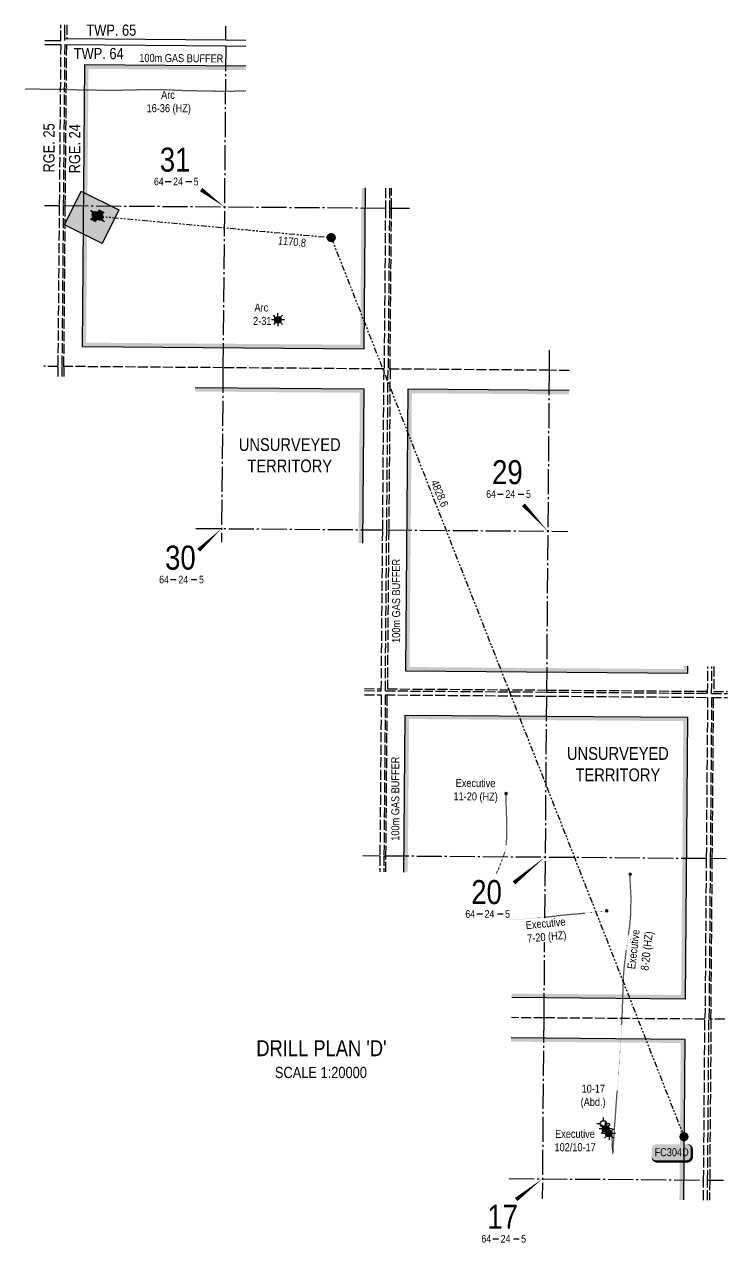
# Model space of a CAD drawing. Extents: x 451222 to 473419, y 6037124 to 6050105.
# Drawn here: x 469904 to 473419, y 6037414 to 6043505 of the extents above; entities that cross this region are included whole.
import ezdxf
from ezdxf.enums import TextEntityAlignment as Align

# ---------------------------------------------------------------- set-up
doc = ezdxf.new("R2010")
doc.units = 0
doc.header["$LTSCALE"] = 5
for name, pattern in [('foc-DOT', [1, 0.2, -0.8]), ('foc-DRILLPATH', [14.75, 6, -1.75, 1.75, -1.75, 1.75, -1.75]), ('foc-QUARTERLINE', [33, 25, -3, 2, -3]), ('foc-UNSURVEYED', [12.5, 10, -2.5])]:
    doc.linetypes.add(name, pattern=pattern)
for name, color, linetype in [('10', 1, 'Continuous'), ('9', 3, 'Continuous'), ('ABADATA-DRILL', 8, 'foc-DOT'), ('ABADATA-DRILL-T', 8, 'Continuous'), ('AS-TARGET-GAS', 182, 'Continuous'), ('AS-TARGET-GAS-H', 181, 'Continuous'), ('D-TXT', 6, 'Continuous'), ('DETAIL-HZ-Existing', 8, 'foc-DOT'), ('DETAIL-T', 7, 'Continuous'), ('F-WS-S', 190, 'Continuous'), ('L-BD', 7, 'Continuous'), ('L-MON', 1, 'Continuous'), ('L-QSEC', 8, 'foc-QUARTERLINE'), ('L-SEC', 7, 'Continuous'), ('L-SECLBL', 7, 'Continuous'), ('L-UNS-T', 3, 'Continuous'), ('L-USEC', 7, 'foc-UNSURVEYED'), ('P-PDRILLPATH', 12, 'foc-DRILLPATH'), ('P-PROPOSED', 10, 'Continuous'), ('P-PROPOSED-H', 21, 'Continuous')]:
    doc.layers.add(name, color=color, linetype=linetype)
doc.styles.add('80', font='ARIALN.TTF', dxfattribs={"height": 10})
doc.styles.add('80CG', font='ARIALN.TTF', dxfattribs={"height": 10})
doc.styles.add('80L', font='ARIALN.TTF', dxfattribs={"height": 10})
doc.styles.add('SIMPLEX', font='ARIALN.TTF')

# ---------------------------------------------------------------- blocks, each defined once
blk = doc.blocks.new('L-SECLBL')
at = {"layer": '9', "color": 7}
for p, q in [((-5.1, -27.8), (-12.3, -27.8)), ((20.7, -27.8), (13.5, -27.8))]:
    blk.add_line(p, q, dxfattribs=at)
at = {"layer": '10', "color": 2, "style": 'SIMPLEX'}
blk.add_attdef('SEC', text='', height=30, dxfattribs=at).set_placement((0, 0), align=Align.MIDDLE)
at = {"layer": '10', "color": 5, "style": '80L'}
blk.add_attdef('TWP', text='', height=9.5, dxfattribs=at).set_placement((-14.4, -27.4), align=Align.MIDDLE_RIGHT)
blk.add_attdef('RGE', text='', height=9.5, dxfattribs=at).set_placement((3.6, -27.4), align=Align.MIDDLE_CENTER)
blk.add_attdef('MER', text='', height=9.5, dxfattribs=at).set_placement((23.2, -27.4), align=Align.MIDDLE_LEFT)
blk = doc.blocks.new('WC')
at = {"layer": 'L-MON'}
h = blk.add_hatch(color=255, dxfattribs=at)
h.dxf.hatch_style = 1
edge = h.paths.add_edge_path()
edge.add_arc((0, 0), 0.9, 0, 360)
at = {"layer": 'L-MON', "color": 240, "flags": 128}
for points in [[(-0.62, 0.5), (-1.23, 1.12)], [(0.52, 0.61), (1.13, 1.21)], [(-1.18, -1.18), (-0.56, -0.57)], [(1.16, -1.18), (0.56, -0.57)]]:
    blk.add_lwpolyline(points, dxfattribs=at)
at = {"layer": 'L-MON', "color": 240}
for radius in [0.8, 0.373]:
    blk.add_circle((0, 0), radius, dxfattribs=at)
blk = doc.blocks.new('GAS')
h = blk.add_hatch(color=255)
h.dxf.hatch_style = 1
edge = h.paths.add_edge_path()
edge.add_arc((0, 0), 0.9, 0, 360)
for p, q in [((-0.81, 0), (-1.62, 0)), ((-0.57, 0.57), (-1.14, 1.14)), ((0, 0.81), (0, 1.62)), ((0.57, 0.57), (1.14, 1.14)), ((1.62, 0), (0.81, 0)), ((-0.57, -0.57), (-1.14, -1.14)), ((0, -0.81), (0, -1.62)), ((1.14, -1.14), (0.57, -0.57))]:
    blk.add_line(p, q)
blk.add_circle((0, 0), 0.8)
blk = doc.blocks.new('GABD')
for p, q in [((-0.81, 0), (-1.62, 0)), ((0, 0.81), (0, 1.62)), ((1.62, 0), (0.81, 0)), ((0, -0.81), (0, -1.62))]:
    blk.add_line(p, q)
blk.add_circle((0, 0), 0.8)
blk = doc.blocks.new('BH_Existing')
at = {"layer": 'DETAIL-HZ-Existing'}
h = blk.add_hatch(color=256, dxfattribs=at)
h.dxf.hatch_style = 1
edge = h.paths.add_edge_path()
edge.add_arc((0, 0), 0.45, 0, 360)
blk = doc.blocks.new('*U551')
h = blk.add_hatch(color=50)
edge = h.paths.add_edge_path()
edge.add_line((-19, -11.5), (19, -11.5))
edge.add_arc((19, -5.5), 6, 270, 360)
edge.add_line((25, -5.5), (25, 4))
edge.add_arc((19, 4), 6, 0, 90)
edge.add_line((19, 10), (-19, 10))
edge.add_arc((-19, 4), 6, 90, 180)
edge.add_line((-25, 4), (-25, -5.5))
edge.add_arc((-19, -5.5), 6, 180, 270)
at = {"flags": 128}
blk.add_lwpolyline([(-19, -11.5, 3, 3, 0), (19, -11.5, 3, 3, 0.414214), (25, -5.5, 3, 3, 0), (25, 4, 3, 0, 0.414214), (19, 10, 0, 0, 0), (-19, 10, 0, 0, 0.414214), (-25, 4, 0, 0, 0), (-25, -5.5, 0, 3, 0.414214)], format="xyseb", close=True, dxfattribs=at)
at = {"color": 1, "style": '80'}
blk.add_attdef('ENTER_TEXT_001', (-26.8, -4.9), '', height=10, dxfattribs=at)
blk = doc.blocks.new('plbh')
at = {"layer": 'L-MON'}
h = blk.add_hatch(color=255, dxfattribs=at)
h.dxf.hatch_style = 1
edge = h.paths.add_edge_path()
edge.add_arc((0, 0), 1.16, 0, 360)
h = blk.add_hatch(color=256, dxfattribs=at)
h.dxf.hatch_style = 1
h.paths.add_polyline_path([(-0.96, 0, 1), (0.96, 0, 1)])
h.paths.add_polyline_path([(0.91, 0, -1), (-0.91, 0, -1)], flags=16)
h.paths.add_polyline_path([(0.45, 0, -1), (-0.45, 0, -1)], flags=0)
h = blk.add_hatch(color=256, dxfattribs=at)
h.dxf.hatch_style = 1
h.paths.add_polyline_path([(-0.45, 0, 1), (0.45, 0, 1)])
h.paths.add_polyline_path([(0.4, 0, -1), (-0.4, 0, -1)], flags=16)
at = {"layer": 'L-MON', "color": 240}
for radius in [0.96, 0.91, 0.45, 0.4]:
    blk.add_circle((0, 0), radius, dxfattribs=at)

msp = doc.modelspace()

# ---------------------------------------------------------------- hatches: boundary and pattern name
at = {"layer": 'AS-TARGET-GAS-H'}
h = msp.add_hatch(color=256, dxfattribs=at)
h.dxf.hatch_style = 1
h.paths.add_polyline_path([(471582.974, 6041902.495), (470212.61, 6041913.25), (470224.794, 6043282.203), (471009.938, 6043275.65), (471010.115, 6043295.649), (470204.973, 6043302.369), (470192.432, 6041893.408), (471602.803, 6041882.339), (471609.669, 6042686.815), (471589.67, 6042686.985)])
h = msp.add_hatch(color=256, dxfattribs=at)
h.dxf.hatch_style = 1
h.paths.add_polyline_path([(470757.908, 6041688.964), (470757.981, 6041668.962), (471580.927, 6041662.503), (471574.517, 6040911.14), (471594.516, 6040911.027), (471601.097, 6041682.346)])
h = msp.add_hatch(color=256, dxfattribs=at)
h.dxf.hatch_style = 1
h.paths.add_polyline_path([(472626.042, 6041674.36), (471821.207, 6041680.612), (471809.188, 6040271.793), (473220.069, 6040260.778), (473220.355, 6040295.892), (473200.357, 6040296.232), (473200.232, 6040280.934), (471829.358, 6040291.636), (471841.036, 6041660.458), (472625.841, 6041654.361)])
h = msp.add_hatch(color=256, dxfattribs=at)
h.dxf.hatch_style = 1
h.paths.add_polyline_path([(471800.602, 6039265.397), (471820.6, 6039265.056), (471827.139, 6040031.529), (473198.108, 6040020.825), (473186.926, 6038651.943), (472340.434, 6038658.576), (472340.163, 6038638.578), (473206.762, 6038631.787), (473218.271, 6040040.669), (471807.31, 6040051.684)])
h = msp.add_hatch(color=256, dxfattribs=at)
h.dxf.hatch_style = 1
h.paths.add_polyline_path([(472337.458, 6038438.584), (472337.187, 6038418.585), (473184.966, 6038411.95), (473178.557, 6037627.512), (473198.557, 6037627.355), (473205.129, 6038431.793)])
at = {"layer": 'P-PROPOSED-H'}
h = msp.add_hatch(color=256, dxfattribs=at)
h.dxf.hatch_style = 1
h.paths.add_polyline_path([(470187.31, 6042670.424), (470376.845, 6042576.655), (470293.535, 6042408.263), (470104.001, 6042502.032)])

# ---------------------------------------------------------------- linework, layer by layer
at = {"layer": 'ABADATA-DRILL', "flags": 128}
for points in [[(471009.015, 6043171.557), (470993.825, 6043171.095), (470974.468, 6043170.379), (470955.291, 6043169.672), (470935.907, 6043169.227), (470916.577, 6043169.251), (470897.237, 6043169.385), (470878.007, 6043169.499), (470858.629, 6043169.734), (470839.391, 6043170.077), (470820.134, 6043170.481), (470800.796, 6043170.766), (470781.448, 6043171.08), (470762.151, 6043171.514), (470742.725, 6043172.03), (470723.397, 6043172.434), (470704.109, 6043172.748), (470684.864, 6043173.302), (470665.599, 6043173.997), (470646.426, 6043174.9), (470627.215, 6043176.004), (470607.902, 6043176.928), (470588.563, 6043177.143), (470569.151, 6043177.008), (470549.811, 6043177.102), (470530.451, 6043177.117), (470511.138, 6043176.861), (470491.746, 6043176.635), (470472.384, 6043176.48), (470453, 6043176.135), (470433.745, 6043175.608), (470414.41, 6043175.042), (470395.076, 6043174.686), (470375.685, 6043174.631), (470356.234, 6043174.646), (470336.783, 6043174.571), (470317.37, 6043174.316), (470297.959, 6043174.221), (470278.55, 6043174.526), (470259.132, 6043174.821), (470239.724, 6043175.156), (470220.486, 6043175.36), (470201.126, 6043175.525), (470181.939, 6043175.918), (470162.604, 6043176.523), (470143.169, 6043177.268), (470123.955, 6043178.002), (470104.628, 6043178.486), (470085.209, 6043178.682), (470065.87, 6043178.776), (470046.53, 6043178.91), (470027.262, 6043179.144), (470007.994, 6043179.458), (469988.645, 6043179.703), (469969.305, 6043179.807), (469949.967, 6043180.082), (469930.588, 6043180.287), (469919.02, 6043180.115), (469904.019, 6043179.712)], [(472262.311, 6039257.525), (472262.935, 6039258.829), (472267.042, 6039267.619), (472271.209, 6039276.308), (472275.326, 6039285.048), (472279.233, 6039293.739), (472283.032, 6039302.632), (472286.72, 6039311.555), (472290.298, 6039320.409), (472293.837, 6039329.394), (472297.126, 6039338.341), (472300.146, 6039347.51), (472302.817, 6039356.773), (472305.258, 6039366.007), (472307.539, 6039375.383), (472309.45, 6039384.662), (472311.121, 6039393.983), (472312.543, 6039403.516), (472313.636, 6039413.102), (472314.579, 6039422.7), (472315.282, 6039432.319), (472315.785, 6039442.011), (472316.198, 6039451.663), (472316.412, 6039461.326), (472316.495, 6039471.031), (472316.478, 6039480.677), (472316.29, 6039490.304), (472316.043, 6039499.942), (472315.875, 6039509.579), (472315.638, 6039519.256), (472315.371, 6039528.914), (472315.043, 6039538.562), (472314.636, 6039548.201), (472314.308, 6039557.84), (472313.991, 6039567.488), (472313.744, 6039577.126), (472313.526, 6039586.773), (472313.199, 6039596.431), (472312.852, 6039606.08), (472312.532, 6039615.518), (472312.295, 6039625.116), (472312.167, 6039634.742), (472312.05, 6039644.449), (472311.879, 6039659.449)], [(472829.001, 6037957.075), (472829.001, 6037957.045), (472829.011, 6037957.005), (472829.03, 6037956.965), (472829.09, 6037956.944), (472829.111, 6037957.044), (472829.093, 6037957.344), (472828.986, 6037957.645), (472828.829, 6037957.997), (472828.622, 6037958.449), (472828.355, 6037958.821), (472828.078, 6037959.144), (472827.661, 6037959.557), (472827.074, 6037959.993), (472826.486, 6037960.268), (472825.897, 6037960.413), (472825.197, 6037960.439), (472824.887, 6037960.451), (472824.507, 6037960.434), (472824.135, 6037960.287), (472823.804, 6037960.16), (472823.513, 6037960.092), (472823.263, 6037960.055), (472823.382, 6037959.943), (472823.881, 6037959.769), (472824.42, 6037959.645), (472825.029, 6037959.509), (472825.779, 6037959.383), (472826.559, 6037959.357), (472827.34, 6037959.42), (472828.131, 6037959.524), (472828.891, 6037959.487), (472829.63, 6037959.241), (472830.139, 6037959.097), (472830.509, 6037959.103), (472830.969, 6037959.13), (472831.33, 6037959.217), (472831.612, 6037959.384), (472831.833, 6037959.553), (472831.975, 6037959.721), (472832.056, 6037959.901), (472832.108, 6037960.071), (472832.168, 6037960.08), (472832.208, 6037960.11), (472832.26, 6037960.299), (472832.292, 6037960.519), (472832.303, 6037960.729), (472832.315, 6037960.899), (472832.317, 6037961.129), (472832.319, 6037961.35), (472832.371, 6037961.569), (472832.422, 6037961.789), (472832.574, 6037962.008), (472832.665, 6037962.077), (472832.795, 6037962.056), (472832.994, 6037961.904), (472833.251, 6037961.622), (472833.549, 6037961.279), (472833.846, 6037960.917), (472834.143, 6037960.574), (472834.46, 6037960.221), (472834.827, 6037959.768), (472835.273, 6037959.224), (472835.689, 6037958.73), (472835.788, 6037958.599), (472836.362, 6037957.884), (472836.895, 6037957.079), (472837.339, 6037956.245), (472837.742, 6037955.391), (472838.135, 6037954.507), (472838.517, 6037953.573), (472838.848, 6037952.52), (472839.069, 6037951.357), (472839.159, 6037950.126), (472839.219, 6037948.925), (472839.279, 6037947.804), (472839.33, 6037946.723), (472839.401, 6037945.661), (472839.483, 6037944.64), (472839.565, 6037943.659), (472839.637, 6037942.728), (472839.739, 6037941.786), (472839.861, 6037940.805), (472839.943, 6037939.784), (472839.973, 6037938.683), (472839.974, 6037937.582), (472839.966, 6037936.581), (472839.968, 6037935.661), (472840.01, 6037934.72), (472840.122, 6037933.668), (472840.243, 6037932.617), (472840.374, 6037931.595), (472840.496, 6037930.614), (472840.587, 6037929.552), (472840.648, 6037928.391), (472840.688, 6037927.25), (472840.749, 6037926.109), (472840.809, 6037925.008), (472840.881, 6037923.977), (472840.943, 6037923.036), (472841.036, 6037922.124), (472841.168, 6037921.213), (472841.3, 6037920.251), (472841.441, 6037919.199), (472841.573, 6037918.157), (472841.694, 6037917.156), (472841.786, 6037916.094), (472841.846, 6037914.943), (472841.907, 6037913.822), (472841.968, 6037912.751), (472842.039, 6037911.75), (472842.132, 6037910.809), (472842.234, 6037909.937), (472842.327, 6037909.046), (472842.419, 6037908.045), (472842.469, 6037906.914), (472842.479, 6037905.683), (472842.409, 6037904.483), (472841.703, 6037901.387), (472841.355, 6037900.469), (472841.067, 6037899.591), (472840.869, 6037898.662), (472840.751, 6037897.643), (472840.741, 6037896.522), (472840.832, 6037895.451), (472840.934, 6037894.399), (472841.066, 6037893.438), (472841.209, 6037892.606), (472841.362, 6037891.824), (472841.556, 6037891.062), (472841.79, 6037890.31), (472842.033, 6037889.507), (472842.257, 6037888.685), (472842.49, 6037887.863), (472842.722, 6037886.95), (472842.954, 6037885.877), (472843.164, 6037884.765), (472843.395, 6037883.622), (472843.626, 6037882.48), (472843.836, 6037881.348), (472844.037, 6037880.215), (472844.238, 6037879.093), (472844.448, 6037877.97), (472844.649, 6037876.848), (472844.83, 6037875.736), (472845.001, 6037874.644), (472845.152, 6037873.562), (472845.313, 6037872.49), (472845.464, 6037871.448), (472845.586, 6037870.427), (472845.708, 6037869.425), (472845.809, 6037868.444), (472845.891, 6037867.492), (472845.974, 6037866.571), (472846.066, 6037865.64), (472846.138, 6037864.709), (472846.191, 6037863.798), (472846.214, 6037862.967), (472846.188, 6037862.317), (472846.154, 6037861.847), (472846.138, 6037861.117), (472846.176, 6037860.796), (472846.303, 6037860.525), (472846.442, 6037860.354), (472846.541, 6037860.153), (472846.569, 6037860.033), (472846.66, 6037860.122), (472846.771, 6037860.161), (472846.659, 6037859.992), (472846.568, 6037859.852), (472846.456, 6037859.653), (472846.355, 6037859.514), (472846.214, 6037859.405), (472846.063, 6037859.326), (472845.913, 6037859.308), (472845.713, 6037859.299), (472845.463, 6037859.301), (472845.223, 6037859.373), (472844.974, 6037859.536), (472844.875, 6037859.596), (472844.845, 6037859.647), (472844.855, 6037859.667), (472845.006, 6037859.745), (472845.287, 6037859.863), (472845.62, 6037860.11), (472845.874, 6037860.679), (472846.013, 6037861.668), (472846.175, 6037863.058), (472846.309, 6037864.757), (472846.355, 6037866.658), (472846.373, 6037868.809), (472846.403, 6037871.2), (472846.424, 6037873.712), (472846.516, 6037876.422), (472846.719, 6037879.082), (472847.004, 6037882.031), (472847.29, 6037885.121), (472847.507, 6037888.331), (472847.645, 6037891.782), (472847.767, 6037895.523), (472847.911, 6037899.594), (472848.117, 6037903.915), (472848.406, 6037908.525), (472848.807, 6037913.434), (472849.35, 6037918.563), (472849.975, 6037923.921), (472850.642, 6037929.418), (472851.309, 6037935.046), (472851.948, 6037940.854), (472852.58, 6037947.042), (472853.085, 6037953.592), (472853.402, 6037960.403), (472853.611, 6037967.365), (472853.72, 6037974.488), (472853.851, 6037981.711), (472854.222, 6037989.072), (472854.775, 6037996.572), (472855.46, 6038004.211), (472856.235, 6038011.928), (472856.89, 6038019.668), (472857.384, 6038027.388), (472857.91, 6038035.228), (472858.558, 6038043.257), (472859.247, 6038051.526), (472859.829, 6038060.056), (472860.392, 6038068.716), (472860.956, 6038077.547), (472861.471, 6038086.447), (472861.976, 6038095.408), (472862.582, 6038104.459), (472863.259, 6038113.628), (472863.946, 6038122.868), (472864.695, 6038132.247), (472865.414, 6038141.636), (472865.927, 6038147.975), (472867.155, 6038160.822), (472867.647, 6038165.711), (472868.527, 6038175.269), (472869.297, 6038184.818), (472869.928, 6038194.408), (472870.498, 6038203.989), (472871.199, 6038213.609), (472871.899, 6038223.188), (472872.58, 6038232.768), (472873.18, 6038242.379), (472873.782, 6038252.049), (472874.382, 6038261.64), (472874.943, 6038271.26), (472875.623, 6038280.85), (472876.234, 6038290.461), (472876.815, 6038300.081), (472877.506, 6038309.701), (472878.226, 6038319.291), (472878.807, 6038328.921), (472879.358, 6038338.542), (472879.968, 6038348.132), (472880.609, 6038357.703), (472881.409, 6038367.291), (472882.2, 6038376.86), (472882.87, 6038386.45), (472883.501, 6038396.04), (472884.051, 6038405.651), (472884.662, 6038415.252), (472885.413, 6038424.851), (472886.063, 6038434.451), (472886.644, 6038444.042), (472887.175, 6038453.693), (472887.596, 6038463.355), (472888.056, 6038472.956), (472888.518, 6038482.678), (472888.938, 6038492.23), (472889.409, 6038501.861), (472889.949, 6038511.483), (472890.55, 6038521.083), (472891.131, 6038530.684), (472891.329, 6038534.074), (472891.701, 6038540.294), (472892.232, 6038549.915), (472892.683, 6038559.537), (472893.163, 6038569.179), (472893.684, 6038578.77), (472894.175, 6038588.441), (472894.476, 6038598.064), (472894.676, 6038607.668), (472894.846, 6038617.272), (472895.048, 6038626.976), (472895.398, 6038636.549), (472895.799, 6038646.201), (472896.219, 6038655.783), (472896.587, 6038665.035), (472896.96, 6038675.027), (472897.312, 6038684.71), (472897.622, 6038694.333), (472897.883, 6038703.956), (472898.063, 6038713.6), (472898.264, 6038723.214), (472898.565, 6038732.847), (472898.986, 6038742.559), (472899.577, 6038752.17), (472900.327, 6038761.769), (472901.148, 6038771.377), (472901.999, 6038780.946), (472902.929, 6038790.504), (472903.96, 6038800.08), (472905.04, 6038809.657), (472906.111, 6038819.243), (472907.202, 6038828.81), (472908.343, 6038838.446), (472909.563, 6038847.991), (472910.814, 6038857.566), (472912.115, 6038867.121), (472913.425, 6038876.695), (472914.696, 6038886.25), (472915.887, 6038895.835), (472917.007, 6038905.412), (472918.128, 6038915.038), (472919.309, 6038924.603), (472920.7, 6038934.127), (472922.23, 6038943.64), (472923.75, 6038953.143), (472925.25, 6038962.615), (472926.77, 6038972.098), (472928.24, 6038981.581), (472929.511, 6038991.156), (472930.622, 6039000.722), (472931.602, 6039010.3), (472932.411, 6039019.688), (472933.171, 6039029.147), (472933.92, 6039038.606), (472934.651, 6039048.216), (472935.312, 6039057.896), (472935.783, 6039067.487), (472936.003, 6039077.131), (472936.064, 6039086.756), (472936.113, 6039096.221), (472936.272, 6039105.685), (472936.451, 6039115.139), (472936.54, 6039124.594), (472936.499, 6039134.03), (472936.378, 6039143.486), (472936.237, 6039152.963), (472935.916, 6039162.431), (472935.325, 6039171.841), (472934.644, 6039181.402), (472934.093, 6039190.812), (472933.611, 6039200.241), (472933.2, 6039209.68), (472932.849, 6039219.139), (472932.528, 6039228.597), (472932.307, 6039238.124), (472932.454, 6039255.633)], [(472345.418, 6039026.966), (472351.278, 6039027.398), (472360.879, 6039028.166), (472370.472, 6039029.014), (472379.975, 6039029.893), (472389.608, 6039030.861), (472399.212, 6039031.839), (472408.775, 6039032.758), (472418.388, 6039033.586), (472427.88, 6039034.375), (472437.511, 6039035.123), (472447.153, 6039035.9), (472456.746, 6039036.768), (472466.219, 6039037.658), (472475.822, 6039038.546), (472485.435, 6039039.484), (472495.029, 6039040.492), (472504.623, 6039041.53), (472514.236, 6039042.448), (472523.859, 6039043.266), (472533.482, 6039044.194), (472543.086, 6039045.222), (472552.681, 6039046.331), (472562.256, 6039047.519), (472571.832, 6039048.698), (472581.226, 6039049.838), (472590.811, 6039050.966), (472600.425, 6039051.974), (472609.838, 6039052.874), (472619.451, 6039053.802), (472629.035, 6039054.8), (472638.448, 6039055.73), (472648.081, 6039056.528), (472657.722, 6039057.256), (472667.154, 6039058.025), (472676.747, 6039058.883), (472686.359, 6039059.772), (472695.772, 6039060.691), (472705.386, 6039061.629), (472714.999, 6039062.577), (472724.603, 6039063.595), (472734.197, 6039064.614), (472743.801, 6039065.602), (472753.304, 6039066.541), (472762.688, 6039067.511), (472772.272, 6039068.509), (472780.243, 6039069.331), (472791.038, 6039070.399), (472800.16, 6039071.232), (472815.1, 6039072.594)]]:
    msp.add_lwpolyline(points, dxfattribs=at)
at = {"layer": 'AS-TARGET-GAS', "ltscale": 5, "flags": 128}
for points in [[(471010.276, 6043295.647), (470204.973, 6043302.369), (470192.432, 6041893.408), (471602.803, 6041882.339), (471609.67, 6042686.822)], [(470757.908, 6041688.964), (471601.097, 6041682.346), (471594.516, 6040911.027)], [(472626.445, 6041674.357), (471821.207, 6041680.612), (471809.188, 6040271.793), (473220.069, 6040260.778), (473220.355, 6040295.892)], [(471800.602, 6039265.397), (471807.31, 6040051.684), (473218.271, 6040040.669), (473206.762, 6038631.787), (472340.163, 6038638.578)], [(472337.458, 6038438.584), (473205.129, 6038431.793), (473198.557, 6037627.388)]]:
    msp.add_lwpolyline(points, dxfattribs=at)
at = {"layer": 'L-QSEC'}
for p, q in [((470911.242, 6043427.013), (470911.847, 6043496.367)), ((470911.004, 6043396.37), (470896.745, 6041787.878)), ((470004.402, 6042599.48), (470078.575, 6042598.752)), ((470098.691, 6042598.573), (471708.809, 6042585.971)), ((471728.926, 6042585.799), (471828.929, 6042585.023)), ((472528.062, 6041875.127), (472527.225, 6041775.131)), ((470896.745, 6041787.878), (470889.137, 6040915.021)), ((472527.225, 6041775.131), (472513.78, 6040166.28)), ((470760.489, 6040984.476), (471695.084, 6040977.143)), ((471715.2, 6040976.972), (472620.505, 6040969.925)), ((472513.624, 6040146.163), (472500.189, 6038537.309)), ((471596.01, 6039348.876), (471681.186, 6039348.206)), ((471701.302, 6039348.034), (473312.514, 6039335.446)), ((473332.63, 6039335.281), (473412.51, 6039334.658)), ((472500.189, 6038537.309), (472492.636, 6037632.89)), ((472327.929, 6037734.184), (473299.371, 6037726.568)), ((473319.487, 6037726.403), (473399.367, 6037725.78))]:
    msp.add_line(p, q, dxfattribs=at)
at = {"layer": 'L-SEC'}
for p, q in [((470006.412, 6043404.103), (470085.752, 6043403.307)), ((470006.598, 6043424.22), (470085.932, 6043423.424)), ((470105.868, 6043403.149), (470910.783, 6043396.84)), ((470106.138, 6043433.324), (470911.047, 6043427.014)), ((470910.783, 6043396.84), (471011.002, 6043395.645)), ((470911.047, 6043427.014), (471011.273, 6043426.229))]:
    msp.add_line(p, q, dxfattribs=at)
at = {"layer": 'L-SECLBL', "color": 6, "linetype": 'Continuous', "flags": 128}
for points in [[(470903.876, 6042592.271, 0, 20, 0), (470787.569, 6042678.639, 0, 0, 0)], [(472520.503, 6040970.703, 0, 20, 0), (472398.979, 6041102.56, 0, 0, 0)], [(470889.734, 6040983.462, 0, 20, 0), (470775.245, 6040875.664, 0, 0, 0)], [(472506.906, 6039341.74, 0, 20, 0), (472351.213, 6039212.319, 0, 0, 0)], [(472493.471, 6037732.886, 0, 20, 0), (472362.427, 6037629.249, 0, 0, 0)]]:
    msp.add_lwpolyline(points, format="xyseb", dxfattribs=at)
at = {"layer": 'L-USEC'}
for p, q in [((470085.932, 6043423.424), (470086.64, 6043502.752)), ((470106.048, 6043423.265), (470106.756, 6043502.597)), ((470106.138, 6043433.324), (470106.756, 6043502.597)), ((470116.814, 6043502.519), (470116.195, 6043433.245)), ((470116.814, 6043502.519), (470116.195, 6043433.245)), ((470085.752, 6043403.307), (470078.575, 6042598.752)), ((470105.868, 6043403.149), (470098.691, 6042598.572)), ((470108.75, 6042598.515), (470115.926, 6043403.07)), ((471709.666, 6042685.966), (471708.809, 6042585.971)), ((471729.782, 6042685.795), (471728.926, 6042585.799)), ((471738.984, 6042585.737), (471739.84, 6042685.71)), ((470078.575, 6042598.752), (470071.431, 6041794.355)), ((470098.691, 6042598.573), (470091.547, 6041794.197)), ((470101.606, 6041794.118), (470108.75, 6042598.515)), ((471708.809, 6042585.971), (471701.947, 6041781.557)), ((471728.926, 6042585.799), (471722.063, 6041781.401)), ((471732.121, 6041781.322), (471738.984, 6042585.737)), ((470071.431, 6041794.355), (470001.798, 6041795.025)), ((470071.431, 6041794.355), (470070.9, 6041734.572)), ((470091.547, 6041794.176), (470091.012, 6041733.947)), ((470896.745, 6041787.878), (470091.547, 6041794.197)), ((470101.606, 6041794.118), (470101.068, 6041733.634)), ((471701.947, 6041781.557), (470896.745, 6041787.878)), ((471695.084, 6040977.143), (471701.947, 6041781.557)), ((471715.2, 6040976.972), (471722.063, 6041781.386)), ((472527.225, 6041775.131), (471722.063, 6041781.401)), ((471732.121, 6041781.322), (471725.258, 6040976.908)), ((472627.222, 6041774.354), (472527.225, 6041775.131)), ((471688.221, 6040172.735), (471695.084, 6040977.143)), ((471708.338, 6040172.577), (471715.2, 6040976.972)), ((471725.258, 6040976.908), (471718.482, 6040182.558)), ((473319.249, 6040160.001), (473320.345, 6040294.19)), ((473339.365, 6040159.844), (473340.459, 6040293.848)), ((473350.516, 6040293.677), (473349.505, 6040169.823)), ((471604.605, 6040153.276), (471688.05, 6040152.619)), ((471604.82, 6040173.391), (471688.221, 6040172.735)), ((471604.928, 6040183.449), (471688.307, 6040182.793)), ((471688.05, 6040152.619), (471681.186, 6039348.206)), ((471708.166, 6040152.461), (471701.302, 6039348.034)), ((471708.166, 6040152.461), (472513.624, 6040146.163)), ((471708.338, 6040172.577), (472513.781, 6040166.28)), ((471711.361, 6039347.97), (471718.224, 6040152.383)), ((471718.482, 6040182.558), (472513.875, 6040176.337)), ((472513.78, 6040166.28), (473319.249, 6040160.001)), ((472513.875, 6040176.337), (473319.331, 6040170.059)), ((473339.365, 6040159.844), (473419.246, 6040159.22)), ((473349.505, 6040169.823), (473419.328, 6040169.278)), ((472513.624, 6040146.163), (473319.084, 6040139.885)), ((473319.084, 6040139.885), (473312.514, 6039335.446)), ((473339.201, 6040139.728), (473332.63, 6039335.282)), ((473339.201, 6040139.728), (473419.081, 6040139.104)), ((473342.688, 6039335.21), (473349.259, 6040139.649)), ((471681.186, 6039348.206), (471680.497, 6039267.444)), ((471701.302, 6039348.034), (471700.612, 6039267.101)), ((471710.669, 6039266.93), (471711.361, 6039347.97)), ((473312.514, 6039335.446), (473305.942, 6038531.007)), ((473332.63, 6039335.281), (473326.059, 6038530.849)), ((473336.117, 6038530.771), (473342.688, 6039335.21)), ((472500.189, 6038537.309), (472338.811, 6038538.576)), ((473305.942, 6038531.007), (472500.189, 6038537.309)), ((473299.371, 6037726.568), (473305.942, 6038531.007)), ((473319.487, 6037726.403), (473326.059, 6038530.842)), ((473405.939, 6038530.226), (473326.059, 6038530.849)), ((473336.117, 6038530.771), (473329.545, 6037726.333)), ((473298.554, 6037626.571), (473299.371, 6037726.568)), ((473318.67, 6037626.413), (473319.487, 6037726.403)), ((473329.545, 6037726.333), (473328.728, 6037626.334))]:
    msp.add_line(p, q, dxfattribs=at)
at = {"layer": 'P-PDRILLPATH'}
for p, q in [((470271.839, 6042545.754), (471437.831, 6042438.466)), ((471437.831, 6042438.466), (473201.131, 6037943.382))]:
    msp.add_line(p, q, dxfattribs=at)
at = {"layer": 'P-PROPOSED'}
msp.add_lwpolyline([(470187.31, 6042670.424), (470376.845, 6042576.655), (470293.535, 6042408.263), (470104.001, 6042502.032)], close=True, dxfattribs=at)

# ---------------------------------------------------------------- block references
at = {"layer": 'ABADATA-DRILL-T', "xscale": 19.99999999999996, "yscale": 19.99999999999996, "zscale": 19.99999999999996}
msp.add_blockref('GAS', (471171.29, 6042027.476), dxfattribs=at)
at = {"layer": 'ABADATA-DRILL-T', "color": 6, "xscale": 19.99999999999996, "yscale": 19.99999999999996, "zscale": 19.99999999999996}
for name, p in [('BH_Existing', (472311.769, 6039659.308)), ('GABD', (472798.736, 6038007.207)), ('GAS', (472809.208, 6037982.18)), ('GAS', (472826.559, 6037959.357))]:
    msp.add_blockref(name, p, dxfattribs=at)
at = {"layer": 'F-WS-S', "color": 6, "xscale": 19.99999999999996, "yscale": 19.99999999999996, "zscale": 19.99999999999996}
for p in [(472932.343, 6039255.492), (472814.982, 6039072.464)]:
    msp.add_blockref('BH_Existing', p, dxfattribs=at)
at = {"layer": 'L-BD'}
ref = msp.add_blockref('*U551', (473140.158, 6037865.91), dxfattribs=dict(at, xscale=3.999999999999992, yscale=3.999999999999992, zscale=3.999999999999992))
ref.add_attrib('ENTER_TEXT_001', 'FC304D', (473054.196, 6037845.896), dxfattribs={"layer": '0', "color": 1, "height": 40, "style": '80'})
at = {"layer": 'L-MON', "color": 6, "xscale": 19.99999999999996, "yscale": 19.99999999999996, "zscale": 19.99999999999996}
for name, p in [('WC', (470258.609, 6042552.299)), ('WC', (470263.019, 6042550.117)), ('WC', (470267.429, 6042547.936)), ('WC', (470271.839, 6042545.754)), ('WC', (470276.248, 6042543.572)), ('WC', (470280.658, 6042541.39)), ('plbh', (471437.831, 6042438.466)), ('plbh', (473201.131, 6037943.382))]:
    msp.add_blockref(name, p, dxfattribs=at)
at = {"layer": 'L-SECLBL', "color": 6, "xscale": 3.999999999999992, "yscale": 3.999999999999992, "zscale": 3.999999999999992}
msp.add_blockref('L-SECLBL', (470657.587, 6042828.463), dxfattribs=at).add_auto_attribs({'SEC': '31', 'TWP': '64', 'RGE': '24', 'MER': '5'})
at = {"layer": 'L-SECLBL', "color": 6, "linetype": 'Continuous', "xscale": 3.999999999999992, "yscale": 3.999999999999992, "zscale": 3.999999999999992}
for p, values in [((472318.525, 6041265.864), {'SEC': '29', 'TWP': '64', 'RGE': '24', 'MER': '5'}), ((470684, 6040838.576), {'SEC': '30', 'TWP': '64', 'RGE': '24', 'MER': '5'}), ((472214.285, 6039166.503), {'SEC': '20', 'TWP': '64', 'RGE': '24', 'MER': '5'}), ((472294.599, 6037542.794), {'SEC': '17', 'TWP': '64', 'RGE': '24', 'MER': '5'})]:
    msp.add_blockref('L-SECLBL', p, dxfattribs=at).add_auto_attribs(values)

# ---------------------------------------------------------------- texts
at = {"layer": 'ABADATA-DRILL-T', "char_height": 40, "attachment_point": 1, "style": '80L'}
for s, width, insert in [('\\pi108.2956;Arc\\P\\pi35.5398;16-36 (HZ)', 284.88588, (470479.349, 6043172.16)), ('\\pi-18.61186;Arc\\P\\pi-25.43314;2-31', 31.07096, (471072.864, 6042108.942)), ('\\pi-33.83923;10-17\\P\\pi-38.40949;(Abd.)', 42.41704, (472723.068, 6038203.701)), ('\\pi-41.27199;Executive\\P\\pi-44.38249;102/10-17', 110.5256, (472598.284, 6037977.568))]:
    msp.add_mtext_dynamic_manual_height_columns(s, width=width, gutter_width=50.026, heights=[0], dxfattribs=dict(at, insert=insert))
for s, width, insert, rotation in [('\\pi40.48468;Executive \\P\\pi30.11633;11-20 (HZ)', 274.03895, (472019.638, 6039732.443), 359.552355), ('\\pi64.26891;Executive\\P\\pi65.10111;8-20 (HZ)', 321.6074, (472909.738, 6038720.258), 83.3571773)]:
    msp.add_mtext_dynamic_manual_height_columns(s, width=width, gutter_width=50.026, heights=[0], dxfattribs=dict(at, insert=insert, rotation=rotation))
at = {"layer": 'AS-TARGET-GAS', "char_height": 40, "attachment_point": 1, "style": '80L'}
for insert, rotation in [((470478.697, 6043357.273), 359.5217734), ((471742.282, 6040412.186), 90), ((471738.134, 6039423.124), 90)]:
    msp.add_mtext_dynamic_manual_height_columns('100m GAS BUFFER', width=525.42849, gutter_width=47.549, heights=[0], dxfattribs=dict(at, insert=insert, rotation=rotation))
at = {"layer": 'D-TXT', "color": 3, "char_height": 56, "attachment_point": 1, "style": '80L'}
for s, width, insert in [('TWP. 65', 316.95032, (470213.771, 6043503.706)), ('TWP. 64', 323.39762, (470150.967, 6043386.648))]:
    msp.add_mtext_dynamic_manual_height_columns(s, width=width, gutter_width=47.549, heights=[0], dxfattribs=dict(at, insert=insert))
at = {"layer": 'D-TXT', "color": 3, "char_height": 56, "attachment_point": 1, "rotation": 90, "style": '80L'}
for s, width, insert in [('RGE. 25', 305.06675, (469998.646, 6042763.867)), ('RGE. 24', 304.44569, (470127.256, 6042759.639))]:
    msp.add_mtext_dynamic_manual_height_columns(s, width=width, gutter_width=47.525, heights=[0], dxfattribs=dict(at, insert=insert))
at = {"layer": 'DETAIL-T', "color": 3, "insert": (470931.596, 6038425.928), "char_height": 80, "width": 903.33679, "attachment_point": 1, "style": '80CG'}
msp.add_mtext("\\pi131.72297;DRILL PLAN 'D'\\P\\pi224.66976;{\\H0.7x;SCALE 1:20000}", dxfattribs=at)
at = {"layer": 'L-BD', "style": '80L'}
for s, rotation, p in [('1170.8', 354.742777, (471242.195, 6042418.066)), ('4828.6', 292.9471457, (471979.972, 6041159.576))]:
    msp.add_text(s, height=39.9793, rotation=rotation, dxfattribs=at).set_placement(p, align=Align.MIDDLE)

# ---------------------------------------------------------------- next in the draw order: texts
at = {"layer": 'ABADATA-DRILL-T', "insert": (472342.358, 6039013.908), "char_height": 40, "attachment_point": 1, "rotation": 5.4851266, "style": '80L', "bg_fill": 3, "box_fill_scale": 1.15, "bg_fill_color": 256, "bg_fill_true_color": 256, "bg_fill_transparency": 0}
msp.add_mtext_dynamic_manual_height_columns('\\pi66.38194;Executive\\P\\pi67.35056;7-20 (HZ)', width=325.83346, gutter_width=50.026, heights=[0], dxfattribs=at)
at = {"layer": 'L-UNS-T', "color": 3, "char_height": 64, "attachment_point": 5, "style": '80L', "bg_fill": 3, "box_fill_scale": 1.15, "bg_fill_color": 256, "bg_fill_true_color": 256, "bg_fill_transparency": 0}
for insert in [(471230.415, 6041349.897), (472870.84, 6039805.476)]:
    msp.add_mtext_dynamic_manual_height_columns('UNSURVEYED TERRITORY', width=126.54481, gutter_width=47.549, heights=[0], dxfattribs=dict(at, insert=insert))

doc.saveas('drawing.dxf')
